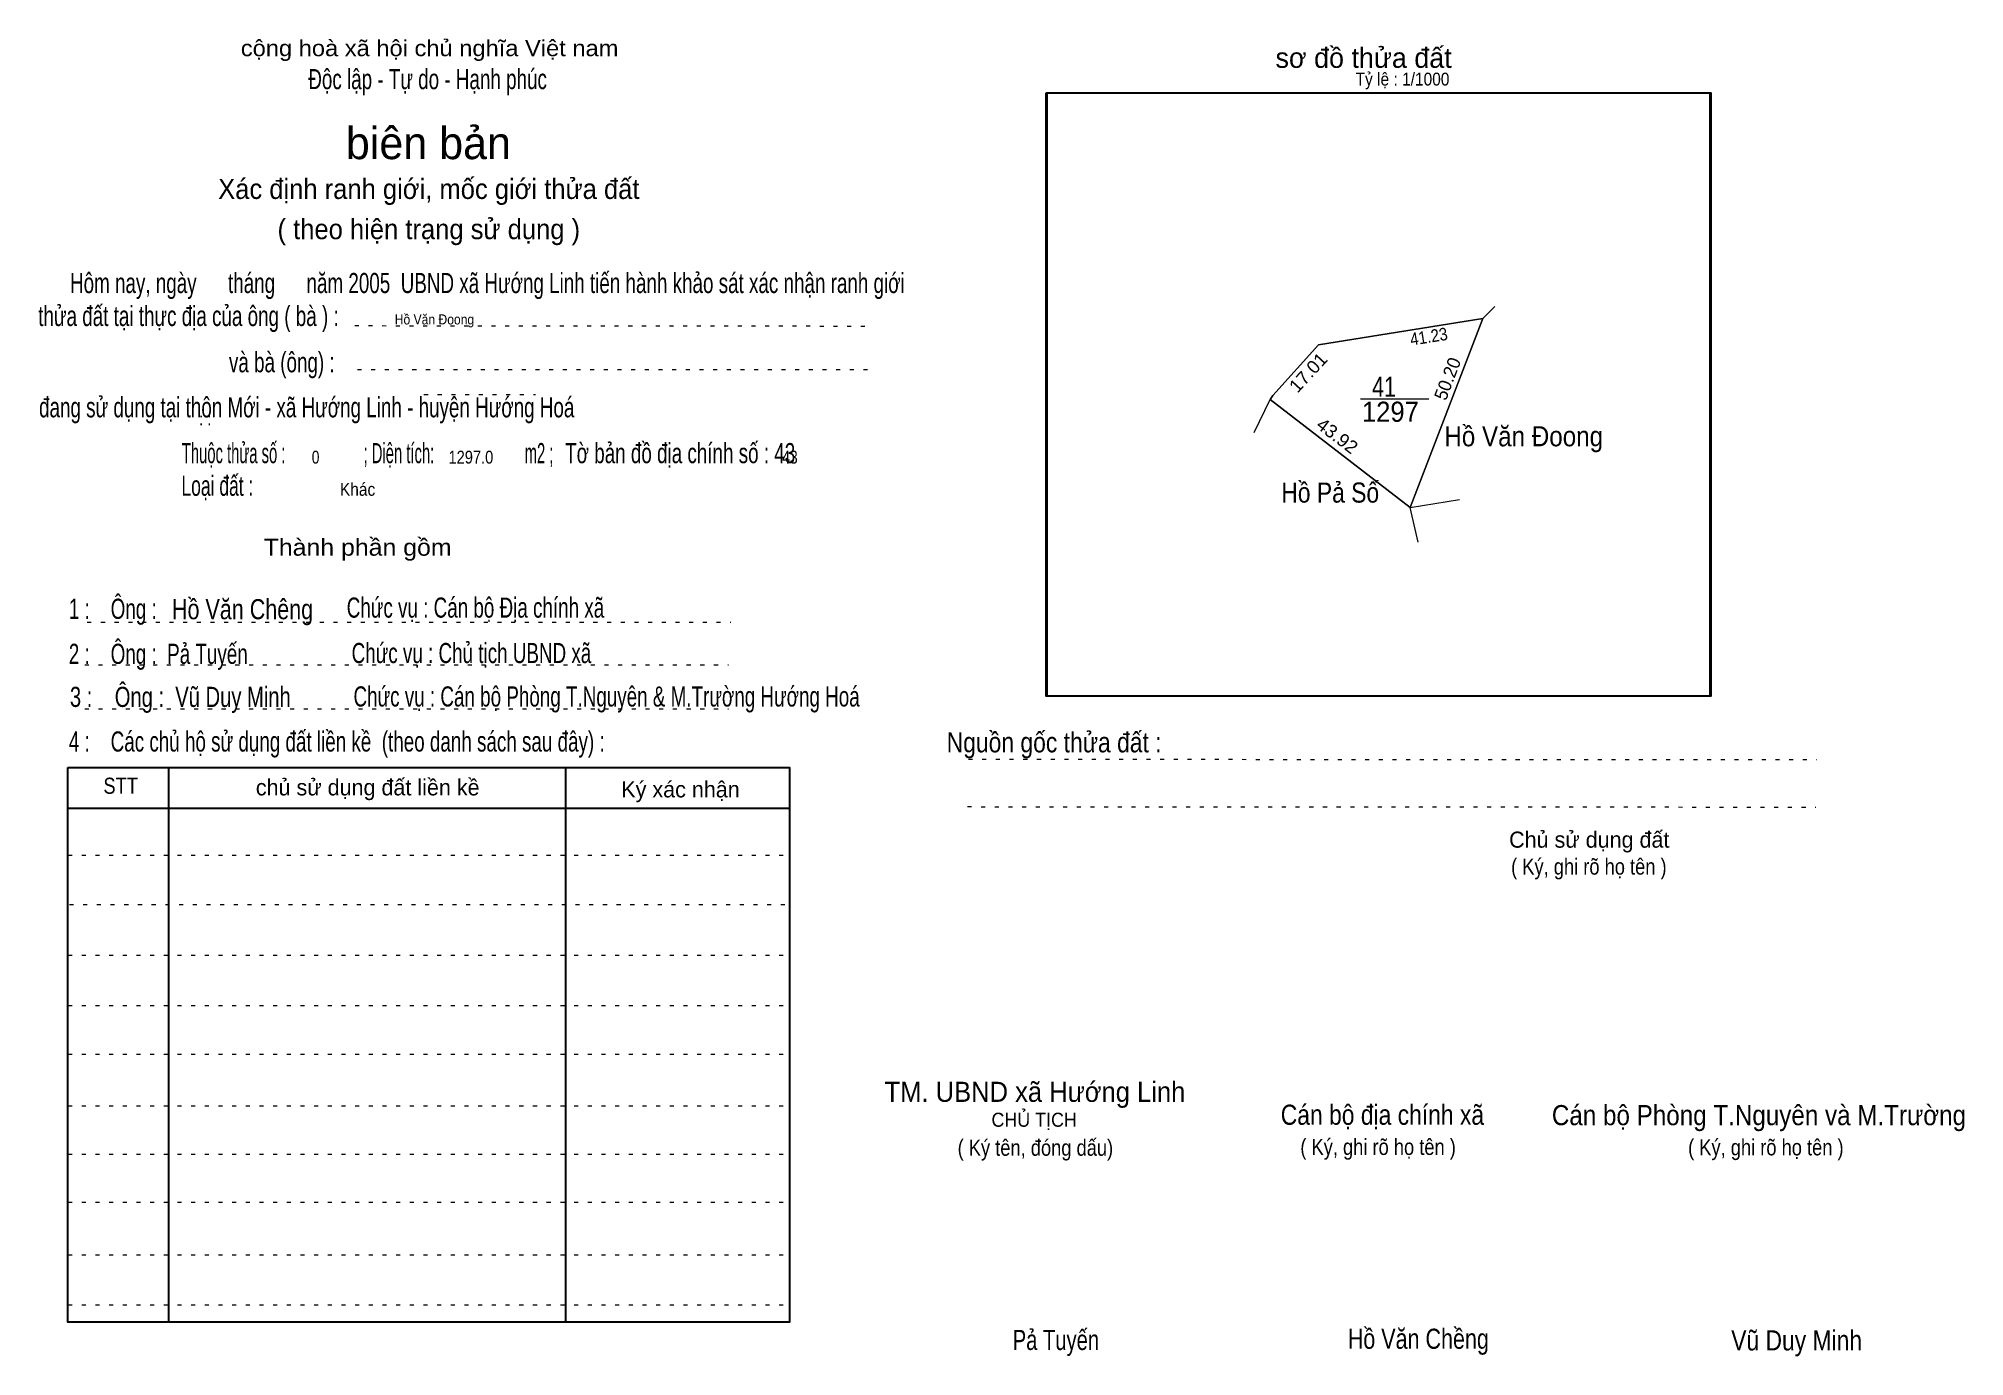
# Model space of a CAD drawing. Header units: centimetres. Extents: x -1.5 to 46.4, y -3.9 to 28.9.
import ezdxf
from ezdxf.enums import TextEntityAlignment as Align

# ---------------------------------------------------------------- set-up
doc = ezdxf.new("R2010")
doc.units = ezdxf.units.CM
doc.header["$LTSCALE"] = 0.2
doc.linetypes.add('DOTTED', pattern=[1.5, 0.3, -1.2])
for name, color, linetype, lineweight in [('15', 7, 'Continuous', 13), ('2', 7, 'Continuous', 25), ('22', 7, 'Continuous', 13), ('5', 7, 'DOTTED', 13)]:
    doc.layers.add(name, color=color, linetype=linetype, lineweight=lineweight)
for name, color, linetype in [('16', 7, 'Continuous'), ('34', 7, 'Continuous'), ('51', 7, 'Continuous')]:
    doc.layers.add(name, color=color, linetype=linetype)

msp = doc.modelspace()

# ---------------------------------------------------------------- linework, layer by layer
at = {"layer": '15'}
msp.add_line((31.37, 19.91), (33.07, 19.91), dxfattribs=at)
at = {"layer": '2'}
msp.add_lwpolyline([(23.56, 27.52), (40.06, 27.52), (40.06, 12.52), (23.56, 12.52)], close=True, dxfattribs=at)
at = {"layer": '22'}
for p, q in [((34.41, 21.91), (34.71, 22.21)), ((28.73, 19.07), (29.13, 19.89)), ((32.61, 17.21), (29.13, 19.89)), ((32.61, 17.21), (33.83, 17.41)), ((32.81, 16.35), (32.61, 17.21))]:
    msp.add_line(p, q, dxfattribs=at)
msp.add_lwpolyline([(32.61, 17.21), (34.41, 21.91), (30.33, 21.25), (29.19, 19.99), (29.13, 19.89)], close=True, dxfattribs=at)
msp.add_lwpolyline([(29.13, 19.89), (29.19, 19.99), (30.33, 21.25), (34.41, 21.91), (32.61, 17.21)], dxfattribs=at)
at = {"layer": '5'}
for p, q in [((6.37, 21.73), (19.21, 21.72)), ((6.44, 20.64), (19.25, 20.64)), ((8.09, 20.02), (10.86, 20.02)), ((-0.28, 14.36), (15.72, 14.36)), ((-0.34, 13.3), (15.66, 13.3)), ((-0.34, 12.2), (15.66, 12.2)), ((21.63, 10.95), (42.72, 10.94)), ((21.6, 9.77), (42.69, 9.76)), ((-0.76, 8.56), (17.18, 8.56)), ((-0.72, 7.34), (17.22, 7.34)), ((-0.76, 6.08), (17.18, 6.08)), ((-0.76, 4.83), (17.18, 4.83)), ((-0.76, 3.62), (17.18, 3.62)), ((-0.76, 2.33), (17.18, 2.33)), ((-0.76, 1.13), (17.18, 1.13)), ((-0.76, -0.06), (17.18, -0.06)), ((-0.76, -1.37), (17.18, -1.37)), ((-0.76, -2.62), (17.18, -2.62))]:
    msp.add_line(p, q, dxfattribs=at)
at = {"layer": '5', "linetype": 'Continuous', "lineweight": 25}
for p, q in [((1.74, 10.74), (1.74, -3.05)), ((11.61, 10.74), (11.61, -3.05)), ((-0.76, 9.73), (17.18, 9.73))]:
    msp.add_line(p, q, dxfattribs=at)
for points in [[(23.58, 27.52), (40.08, 27.52), (40.08, 12.52), (23.58, 12.52)], [(-0.76, 10.74), (17.18, 10.74), (17.18, -3.05), (-0.76, -3.05)]]:
    msp.add_lwpolyline(points, close=True, dxfattribs=at)

# ---------------------------------------------------------------- texts
at = {"layer": '15'}
for s, width, p in [('41', 0.8, (31.66, 19.96)), ('1297', 0.95, (31.41, 19.34))]:
    msp.add_text(s, height=0.4999, dxfattribs=dict(at, width=width)).set_placement(p)
at = {"layer": '16'}
for s, height, width, p in [('Hồ Văn Đoong', 0.25, 0.9, (8.35, 21.76)), ('Hồ Văn Đoong', 0.4999, 0.9, (35.43, 18.73)), ('Hồ Pả Số', 0.4999, 0.85, (30.62, 17.33))]:
    msp.add_text(s, height=height, dxfattribs=dict(at, width=width)).set_placement(p, align=Align.CENTER)
at = {"layer": '34'}
for s, width, p in [(': : ', 0.85, (2.5, 19.25)), ('0', 0.8, (5.3, 18.3)), ('1297.0', 0.85, (8.7, 18.3)), ('43', 0.8, (17, 18.3)), ('Khác', 0.9, (6, 17.5))]:
    msp.add_text(s, height=0.32, dxfattribs=dict(at, width=width)).set_placement(p)
at = {"layer": '5'}
for s, height, width, p in [('cộng hoà xã hội chủ nghĩa Việt nam', 0.4, 1.1, (8.23, 28.43)), ('Độc lập - Tự do - Hạnh phúc', 0.5, 0.7, (8.18, 27.61)), ('Xác định ranh giới, mốc giới thửa đất', 0.5, 0.95, (8.21, 24.88)), ('( theo hiện trạng sử dụng )', 0.5, 0.95, (8.21, 23.88)), ('Thành phần gồm', 0.42, 1.1, (6.44, 16.01)), ('Hồ Văn Chêng', 0.5, 0.8, (3.58, 14.43)), ('Chức vụ : Cán bộ Địa chính xã', 0.5, 0.7, (9.37, 14.47)), ('Chức vụ : Chủ tịch UBND xã', 0.5, 0.7, (9.27, 13.34)), ('Chức vụ : Cán bộ Phòng T.Nguyên & M.Trường Hướng Hoá', 0.5, 0.7, (12.63, 12.26)), ('    Nguồn gốc thửa đất :', 0.5, 0.85, (23.44, 11.12)), ('( Ký, ghi rõ họ tên )', 0.4, 0.85, (37.05, 8.08)), ('CHỦ TỊCH', 0.35, 0.95, (23.26, 1.81)), ('( Ký tên, đóng dấu)', 0.4, 0.85, (23.29, 1.09)), ('( Ký, ghi rõ họ tên )', 0.4, 0.85, (31.81, 1.11)), ('( Ký, ghi rõ họ tên )', 0.4, 0.85, (41.45, 1.1)), ('Pả Tuyến', 0.5, 0.75, (23.8, -3.74)), ('Hồ Văn Chềng', 0.5, 0.8, (32.81, -3.71)), ('Vũ Duy Minh', 0.5, 0.85, (42.215, -3.75))]:
    msp.add_text(s, height=height, dxfattribs=dict(at, width=width)).set_placement(p, align=Align.CENTER)
msp.add_text('sơ đồ thửa đất', height=0.5, dxfattribs=at).set_placement((29.26, 28.14))
for s, height, p in [('biên bản', 0.8, (8.2, 25.87)), ('      chủ sử dụng đất liền kề', 0.4, (6.245, 10.05)), ('   Ký xác nhận', 0.4, (14.245, 10)), ('Chủ sử dụng đất', 0.4, (37.06, 8.75))]:
    msp.add_text(s, height=height, dxfattribs=at).set_placement(p, align=Align.CENTER)
for s, height, width, p in [('   Hôm nay, ngày      tháng      năm 2005  UBND xã Hướng Linh tiến hành khảo sát xác nhận ranh giới ', 0.5, 0.7, (-1.1, 22.54)), ('thửa đất tại thực địa của ông ( bà ) :                                       ', 0.5, 0.7, (-1.5, 21.72)), ('                                     và bà (ông) :', 0.5, 0.7, (-1.57, 20.57)), (' đang sử dụng tại thôn Mới - xã Hướng Linh - huyện Hướng Hoá', 0.5, 0.7, (-1.61, 19.45)), ('Thuộc thửa số :                   ; Diện tích:                      m2 ;                                            ', 0.5, 0.55, (2.07, 18.31)), ('Tờ bản đồ địa chính số : 43', 0.5, 0.7, (11.6, 18.31)), ('Loại đất :  ', 0.5, 0.65, (2.06, 17.5)), ('    1 :    Ông :                                                        ', 0.5, 0.7, (-1.26, 14.44)), ('    2 :    Ông :  Pả Tuyến', 0.5, 0.7, (-1.26, 13.32)), ('    3 :    Ông :  Vũ Duy Minh', 0.5, 0.75, (-1.27, 12.25)), ('    4 :    Các chủ hộ sử dụng đất liền kề  (theo danh sách sau đây) :', 0.5, 0.7, (-1.26, 11.14)), ('STT', 0.4, 0.85, (0.12, 10.09)), ('TM. UBND xã Hướng Linh', 0.5, 0.95, (19.54, 2.43)), ('Cán bộ địa chính xã  ', 0.5, 0.85, (29.39, 1.86)), ('Cán bộ Phòng T.Nguyên và M.Trường', 0.5, 0.9, (36.13, 1.85))]:
    msp.add_text(s, height=height, dxfattribs=dict(at, width=width)).set_placement(p)
at = {"layer": '51', "width": 0.9}
msp.add_text('Tỷ lệ : 1/1000', height=0.32, dxfattribs=at).set_placement((31.25, 27.7))
at = {"layer": '51'}
for s, height, rotation, width, p in [('41.23', 0.3118, 9.225, 0.9, (33.095, 21.3055)), ('17.01', 0.324, 47.312, 1.05, (30.1914, 20.4552)), ('43.92', 0.324, 322.606, 1.05, (30.6966, 18.8633))]:
    msp.add_text(s, height=height, rotation=rotation, dxfattribs=dict(at, width=width)).set_placement(p, align=Align.CENTER)
msp.add_text('50.20', height=0.324, rotation=69.11, dxfattribs=at).set_placement((33.6879, 20.3522), align=Align.CENTER)

doc.saveas('drawing.dxf')
